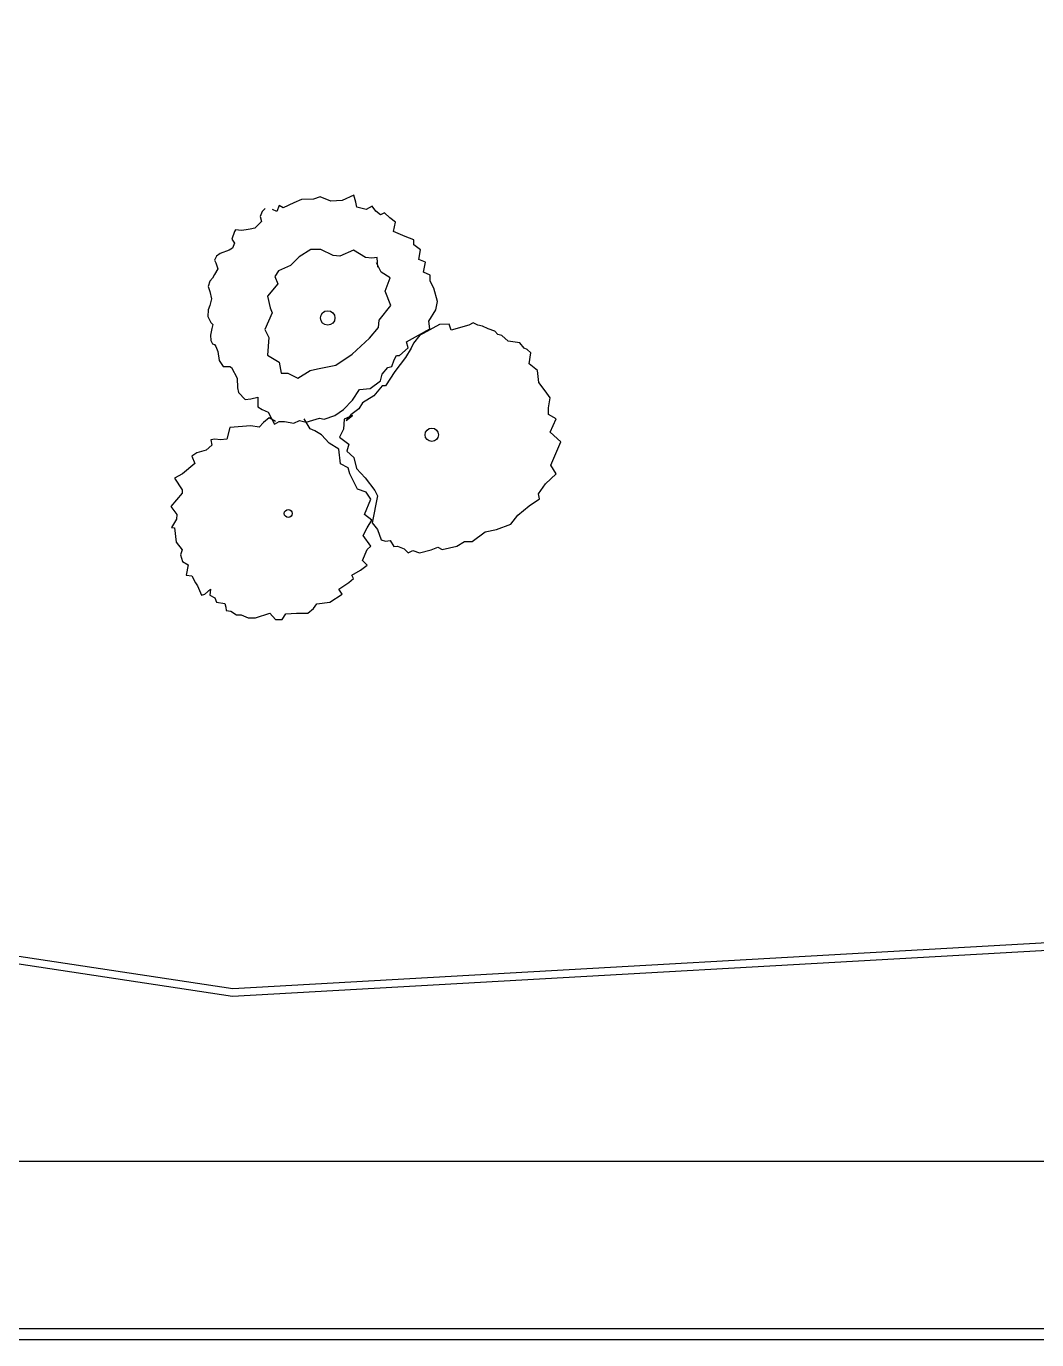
# Model space of a CAD drawing. Header units: millimetres. Extents: x 185 to 501, y 106 to 528.
# Drawn here: x 330.45 to 344.05, y 136.28 to 153.96 of the extents above; entities that cross this region are included whole.
import ezdxf

# ---------------------------------------------------------------- set-up
doc = ezdxf.new("R2010")
doc.units = ezdxf.units.MM
for name, color, linetype in [('aceras', 7, 'Continuous'), ('arboles', 84, 'Continuous'), ('cerca', 50, 'Continuous')]:
    doc.layers.add(name, color=color, linetype=linetype)

msp = doc.modelspace()

# ---------------------------------------------------------------- linework, layer by layer
at = {"layer": 'aceras'}
for points in [[(246.919, 320.826, 0.008844), (248.557, 313.432), (255.979, 293.508), (263.519, 265.596), (273.032, 138.686), (355.905, 138.686)], [(246.919, 320.826, 0.008844), (248.557, 313.432), (255.979, 293.508), (263.519, 265.596), (273.032, 138.686), (355.905, 138.686)], [(246.324, 316.423, 0.004082), (247.12, 312.994), (254.549, 293.05), (262.034, 265.342), (271.446, 139.776, 0.385731), (275.297, 136.436), (354.219, 136.436)], [(246.976, 312.95), (254.406, 293.004), (261.885, 265.316), (271.297, 139.762, 0.38586), (275.298, 136.286), (354.221, 136.286)], [(246.976, 312.95), (254.406, 293.004), (261.885, 265.316), (271.297, 139.762, 0.38586), (275.298, 136.286), (354.221, 136.286)], [(247.12, 312.994), (254.549, 293.05), (262.034, 265.342), (271.446, 139.776, 0.385731), (275.297, 136.436), (354.219, 136.436)]]:
    msp.add_lwpolyline(points, format="xyb", dxfattribs=at)
at = {"layer": 'arboles', "linetype": 'Continuous'}
for p, q in [((334.855, 151.689), (334.697, 151.615)), ((334.883, 151.593), (334.855, 151.689)), ((333.662, 151.511), (333.621, 151.467)), ((333.821, 151.467), (333.759, 151.496)), ((333.759, 151.496), (333.759, 151.496)), ((333.848, 151.548), (333.821, 151.467)), ((333.903, 151.519), (333.848, 151.548)), ((334.048, 151.585), (333.903, 151.519)), ((334.152, 151.63), (334.048, 151.585)), ((334.31, 151.637), (334.152, 151.63)), ((334.4, 151.667), (334.31, 151.637)), ((334.545, 151.608), (334.4, 151.667)), ((334.697, 151.615), (334.545, 151.608)), ((334.897, 151.526), (334.883, 151.593)), ((335.021, 151.496), (334.897, 151.526)), ((335.104, 151.541), (335.021, 151.496)), ((335.152, 151.474), (335.104, 151.541)), ((333.614, 151.333), (333.538, 151.259)), ((333.621, 151.467), (333.593, 151.4)), ((333.593, 151.4), (333.614, 151.333)), ((335.214, 151.422), (335.152, 151.474)), ((335.269, 151.452), (335.214, 151.422)), ((335.338, 151.385), (335.269, 151.452)), ((335.414, 151.326), (335.338, 151.385)), ((335.387, 151.2), (335.414, 151.326)), ((333.248, 151.2), (333.214, 151.096)), ((333.262, 151.222), (333.248, 151.2)), ((333.345, 151.215), (333.262, 151.222)), ((333.407, 151.222), (333.345, 151.215)), ((333.462, 151.23), (333.407, 151.222)), ((333.524, 151.244), (333.462, 151.23)), ((333.538, 151.259), (333.524, 151.244)), ((335.545, 151.133), (335.387, 151.2)), ((333.22, 150.977), (333.179, 150.948)), ((333.214, 151.096), (333.248, 151.044)), ((333.248, 151.044), (333.22, 150.977)), ((335.663, 151.089), (335.545, 151.133)), ((335.663, 151.022), (335.663, 151.089)), ((335.752, 150.955), (335.663, 151.022)), ((333.007, 150.866), (332.979, 150.814)), ((332.979, 150.814), (333, 150.777)), ((333.055, 150.903), (333.007, 150.866)), ((333.179, 150.948), (333.055, 150.903)), ((334.121, 150.858), (334.003, 150.741)), ((334.276, 150.956), (334.121, 150.858)), ((334.412, 150.956), (334.276, 150.956)), ((334.576, 150.878), (334.412, 150.956)), ((334.668, 150.868), (334.576, 150.878)), ((334.85, 150.947), (334.668, 150.868)), ((335.014, 150.849), (334.85, 150.947)), ((335.096, 150.839), (335.014, 150.849)), ((335.169, 150.849), (335.096, 150.839)), ((335.178, 150.721), (335.169, 150.849)), ((335.732, 150.822), (335.752, 150.955)), ((335.821, 150.785), (335.732, 150.822)), ((332.979, 150.622), (332.951, 150.57)), ((333.027, 150.696), (332.979, 150.622)), ((333, 150.777), (333.027, 150.696)), ((333.839, 150.672), (333.793, 150.594)), ((334.003, 150.741), (333.839, 150.672)), ((335.223, 150.653), (335.159, 150.78)), ((335.342, 150.575), (335.223, 150.653)), ((335.794, 150.651), (335.821, 150.785)), ((335.883, 150.614), (335.794, 150.651)), ((335.883, 150.533), (335.883, 150.614)), ((332.917, 150.533), (332.896, 150.458)), ((332.896, 150.458), (332.917, 150.392)), ((332.951, 150.57), (332.917, 150.533)), ((333.83, 150.496), (333.693, 150.33)), ((333.793, 150.594), (333.83, 150.496)), ((335.278, 150.398), (335.342, 150.575)), ((335.932, 150.436), (335.883, 150.533)), ((335.98, 150.258), (335.932, 150.436)), ((332.917, 150.392), (332.938, 150.295)), ((332.938, 150.295), (332.917, 150.206)), ((333.693, 150.33), (333.729, 150.173)), ((335.351, 150.203), (335.278, 150.398)), ((335.959, 150.147), (335.98, 150.258)), ((332.896, 150.147), (332.889, 150.058)), ((332.917, 150.206), (332.896, 150.147)), ((333.757, 150.105), (333.656, 149.879)), ((333.729, 150.173), (333.757, 150.105)), ((335.196, 150.007), (335.351, 150.203)), ((335.863, 149.991), (335.959, 150.147)), ((332.889, 150.058), (332.931, 149.976)), ((332.931, 149.976), (332.958, 149.947)), ((332.958, 149.947), (332.945, 149.895)), ((335.068, 149.762), (335.187, 149.909)), ((335.187, 149.909), (335.196, 150.007)), ((336.007, 149.947), (335.787, 149.828)), ((335.876, 149.888), (335.863, 149.991)), ((336.139, 149.954), (336.007, 149.947)), ((336.166, 149.873), (336.139, 149.954)), ((336.401, 149.939), (336.166, 149.873)), ((336.463, 149.969), (336.401, 149.939)), ((336.525, 149.939), (336.463, 149.969)), ((336.587, 149.925), (336.525, 149.939)), ((336.663, 149.888), (336.587, 149.925)), ((332.945, 149.895), (332.924, 149.806)), ((332.924, 149.806), (332.931, 149.732)), ((332.931, 149.732), (332.951, 149.687)), ((333.656, 149.879), (333.711, 149.772)), ((333.711, 149.772), (333.693, 149.537)), ((334.832, 149.547), (335.068, 149.762)), ((335.566, 149.717), (335.683, 149.784)), ((335.745, 149.806), (335.656, 149.695)), ((335.683, 149.784), (335.876, 149.888)), ((335.787, 149.828), (335.745, 149.806)), ((336.753, 149.858), (336.663, 149.888)), ((336.794, 149.813), (336.753, 149.858)), ((336.849, 149.799), (336.794, 149.813)), ((336.932, 149.724), (336.849, 149.799)), ((332.951, 149.687), (332.979, 149.68)), ((332.979, 149.68), (333, 149.65)), ((333, 149.65), (333.027, 149.584)), ((333.027, 149.584), (333.041, 149.465)), ((335.469, 149.532), (335.587, 149.635)), ((335.628, 149.628), (335.552, 149.502)), ((335.587, 149.635), (335.566, 149.717)), ((335.656, 149.695), (335.628, 149.628)), ((337.091, 149.702), (336.932, 149.724)), ((337.146, 149.628), (337.091, 149.702)), ((337.187, 149.613), (337.146, 149.628)), ((337.235, 149.569), (337.187, 149.613)), ((337.215, 149.42), (337.235, 149.569)), ((333.041, 149.465), (333.096, 149.383)), ((333.096, 149.383), (333.186, 149.383)), ((333.186, 149.383), (333.207, 149.369)), ((333.693, 149.537), (333.848, 149.439)), ((333.848, 149.439), (333.875, 149.292)), ((334.367, 149.351), (334.613, 149.4)), ((334.613, 149.4), (334.832, 149.547)), ((335.311, 149.369), (335.366, 149.383)), ((335.366, 149.383), (335.4, 149.472)), ((335.4, 149.472), (335.428, 149.532)), ((335.552, 149.502), (335.407, 149.317)), ((335.428, 149.532), (335.469, 149.532)), ((337.325, 149.331), (337.215, 149.42)), ((333.207, 149.369), (333.283, 149.228)), ((333.283, 149.228), (333.289, 149.094)), ((333.875, 149.292), (333.966, 149.292)), ((333.966, 149.292), (334.103, 149.224)), ((334.103, 149.224), (334.267, 149.331)), ((334.267, 149.331), (334.367, 149.351)), ((335.214, 149.191), (335.235, 149.28)), ((335.235, 149.28), (335.311, 149.369)), ((335.407, 149.317), (335.283, 149.124)), ((337.346, 149.168), (337.325, 149.331)), ((333.289, 149.094), (333.303, 149.035)), ((333.303, 149.035), (333.393, 148.938)), ((334.835, 148.931), (334.931, 149.072)), ((334.931, 149.072), (335.076, 149.087)), ((335.076, 149.087), (335.214, 149.191)), ((335.235, 149.124), (335.124, 148.99)), ((335.283, 149.124), (335.235, 149.124)), ((337.429, 149.057), (337.346, 149.168)), ((337.498, 148.961), (337.429, 149.057)), ((333.393, 148.938), (333.469, 148.946)), ((333.469, 148.946), (333.565, 148.968)), ((333.565, 148.968), (333.565, 148.842)), ((333.565, 148.842), (333.621, 148.805)), ((334.717, 148.805), (334.835, 148.931)), ((334.973, 148.894), (334.924, 148.812)), ((335.124, 148.99), (334.973, 148.894)), ((337.477, 148.827), (337.498, 148.961)), ((333.621, 148.805), (333.703, 148.768)), ((333.717, 148.694), (333.641, 148.627)), ((333.703, 148.768), (333.786, 148.605)), ((333.8, 148.642), (333.717, 148.694)), ((334.269, 148.546), (334.186, 148.679)), ((334.214, 148.634), (334.393, 148.686)), ((334.393, 148.686), (334.455, 148.672)), ((334.455, 148.672), (334.6, 148.723)), ((334.6, 148.723), (334.717, 148.805)), ((334.724, 148.672), (334.717, 148.538)), ((334.835, 148.723), (334.724, 148.672)), ((334.814, 148.731), (334.752, 148.657)), ((334.752, 148.657), (334.835, 148.723)), ((334.924, 148.812), (334.814, 148.731)), ((337.477, 148.738), (337.477, 148.827)), ((337.58, 148.679), (337.477, 148.738)), ((337.498, 148.501), (337.58, 148.679)), ((333.186, 148.56), (333.145, 148.405)), ((333.469, 148.583), (333.186, 148.56)), ((333.579, 148.568), (333.469, 148.583)), ((333.641, 148.627), (333.579, 148.568)), ((333.786, 148.605), (333.848, 148.642)), ((333.848, 148.642), (333.924, 148.642)), ((333.924, 148.642), (334.048, 148.62)), ((334.048, 148.62), (334.124, 148.657)), ((334.124, 148.657), (334.214, 148.634)), ((334.331, 148.516), (334.269, 148.546)), ((334.421, 148.464), (334.331, 148.516)), ((334.717, 148.538), (334.662, 148.434)), ((337.642, 148.368), (337.498, 148.501)), ((332.945, 148.323), (332.869, 148.256)), ((332.986, 148.405), (332.931, 148.397)), ((332.931, 148.397), (332.945, 148.323)), ((333.062, 148.397), (332.986, 148.405)), ((333.145, 148.405), (333.062, 148.397)), ((334.524, 148.353), (334.421, 148.464)), ((334.655, 148.271), (334.524, 148.353)), ((334.662, 148.434), (334.786, 148.338)), ((334.786, 148.338), (334.759, 148.242)), ((337.504, 148.056), (337.642, 148.368)), ((332.744, 148.219), (332.675, 148.175)), ((332.675, 148.175), (332.717, 148.078)), ((332.869, 148.256), (332.744, 148.219)), ((334.676, 148.071), (334.655, 148.271)), ((334.759, 148.242), (334.855, 148.16)), ((334.855, 148.16), (334.89, 148.012)), ((332.717, 148.078), (332.551, 147.938)), ((334.78, 148.019), (334.676, 148.071)), ((334.8, 147.938), (334.78, 148.019)), ((334.89, 148.012), (335.007, 147.886)), ((337.58, 147.938), (337.504, 148.056)), ((332.551, 147.938), (332.441, 147.878)), ((332.441, 147.878), (332.544, 147.723)), ((334.904, 147.73), (334.8, 147.938)), ((335.007, 147.886), (335.138, 147.715)), ((337.339, 147.671), (337.435, 147.804)), ((337.435, 147.804), (337.58, 147.938)), ((332.544, 147.678), (332.393, 147.5)), ((332.544, 147.723), (332.544, 147.678)), ((335.021, 147.693), (334.904, 147.73)), ((335.083, 147.596), (335.021, 147.693)), ((335.173, 147.641), (335.104, 147.278)), ((335.138, 147.715), (335.173, 147.641)), ((337.353, 147.604), (337.339, 147.671)), ((332.393, 147.5), (332.475, 147.389)), ((335, 147.389), (335.083, 147.596)), ((337.063, 147.381), (337.215, 147.508)), ((337.215, 147.508), (337.353, 147.604)), ((332.469, 147.33), (332.4, 147.218)), ((332.475, 147.389), (332.469, 147.33)), ((335.097, 147.315), (335, 147.389)), ((335.035, 147.211), (335.097, 147.315)), ((335.104, 147.278), (335.173, 147.189)), ((336.773, 147.189), (336.966, 147.263)), ((336.966, 147.263), (337.063, 147.381)), ((332.4, 147.218), (332.441, 147.211)), ((332.441, 147.211), (332.462, 147.018)), ((334.98, 147.107), (335.035, 147.211)), ((335.083, 146.966), (334.98, 147.107)), ((335.173, 147.189), (335.221, 147.048)), ((336.449, 147.026), (336.621, 147.159)), ((336.621, 147.159), (336.773, 147.189)), ((332.462, 147.018), (332.544, 146.914)), ((332.544, 146.914), (332.524, 146.848)), ((334.973, 146.773), (335.035, 146.922)), ((335.035, 146.922), (335.083, 146.966)), ((335.221, 147.048), (335.283, 147.033)), ((335.283, 147.033), (335.345, 147.04)), ((335.345, 147.04), (335.393, 146.959)), ((335.393, 146.959), (335.442, 146.966)), ((335.442, 146.966), (335.531, 146.929)), ((335.531, 146.929), (335.587, 146.877)), ((335.587, 146.877), (335.649, 146.907)), ((335.649, 146.907), (335.738, 146.877)), ((335.738, 146.877), (335.897, 146.914)), ((335.897, 146.914), (335.987, 146.951)), ((335.987, 146.951), (336.042, 146.922)), ((336.042, 146.922), (336.242, 146.966)), ((336.242, 146.966), (336.345, 147.026)), ((336.345, 147.026), (336.449, 147.026)), ((332.524, 146.848), (332.551, 146.759)), ((332.551, 146.759), (332.627, 146.714)), ((335.035, 146.707), (334.973, 146.773)), ((332.627, 146.714), (332.6, 146.573)), ((332.6, 146.573), (332.675, 146.566)), ((332.675, 146.566), (332.724, 146.47)), ((334.828, 146.573), (334.945, 146.64)), ((334.849, 146.529), (334.828, 146.573)), ((334.945, 146.64), (335.035, 146.707)), ((332.724, 146.47), (332.751, 146.432)), ((332.751, 146.432), (332.807, 146.306)), ((332.848, 146.321), (332.924, 146.388)), ((332.924, 146.388), (332.917, 146.306)), ((334.655, 146.388), (334.786, 146.477)), ((334.697, 146.321), (334.655, 146.388)), ((334.786, 146.477), (334.849, 146.529)), ((332.807, 146.306), (332.848, 146.321)), ((332.917, 146.306), (332.986, 146.269)), ((332.986, 146.269), (333.007, 146.21)), ((333.007, 146.21), (333.117, 146.195)), ((333.117, 146.195), (333.131, 146.143)), ((334.359, 146.188), (334.531, 146.21)), ((334.531, 146.21), (334.697, 146.321)), ((333.131, 146.143), (333.138, 146.099)), ((333.138, 146.099), (333.2, 146.091)), ((333.2, 146.091), (333.276, 146.039)), ((333.276, 146.039), (333.338, 146.039)), ((333.338, 146.039), (333.434, 146.002)), ((333.531, 146.002), (333.724, 146.062)), ((333.724, 146.062), (333.8, 145.98)), ((333.89, 145.98), (333.938, 146.054)), ((333.938, 146.054), (334.083, 146.062)), ((334.083, 146.062), (334.235, 146.062)), ((334.235, 146.062), (334.31, 146.128)), ((334.31, 146.128), (334.359, 146.188)), ((333.434, 146.002), (333.531, 146.002)), ((333.8, 145.98), (333.89, 145.98))]:
    msp.add_line(p, q, dxfattribs=at)
for centre, radius in [((334.504, 150.036), 0.0974), ((335.904, 148.464), 0.09), ((333.972, 147.404), 0.0532)]:
    msp.add_circle(centre, radius, dxfattribs=at)
at = {"layer": 'cerca'}
for points in [[(345.778, 141.614), (333.223, 140.905), (318.616, 143.115), (291.615, 140.242), (276.565, 145.547), (274.795, 160.802), (275.901, 179.814), (275.108, 198.864)], [(345.773, 141.714), (333.228, 141.005), (318.618, 143.216), (291.627, 140.343), (276.657, 145.621), (274.895, 160.804), (276.001, 179.813), (275.208, 198.868)]]:
    msp.add_lwpolyline(points, dxfattribs=at)

doc.saveas('drawing.dxf')
